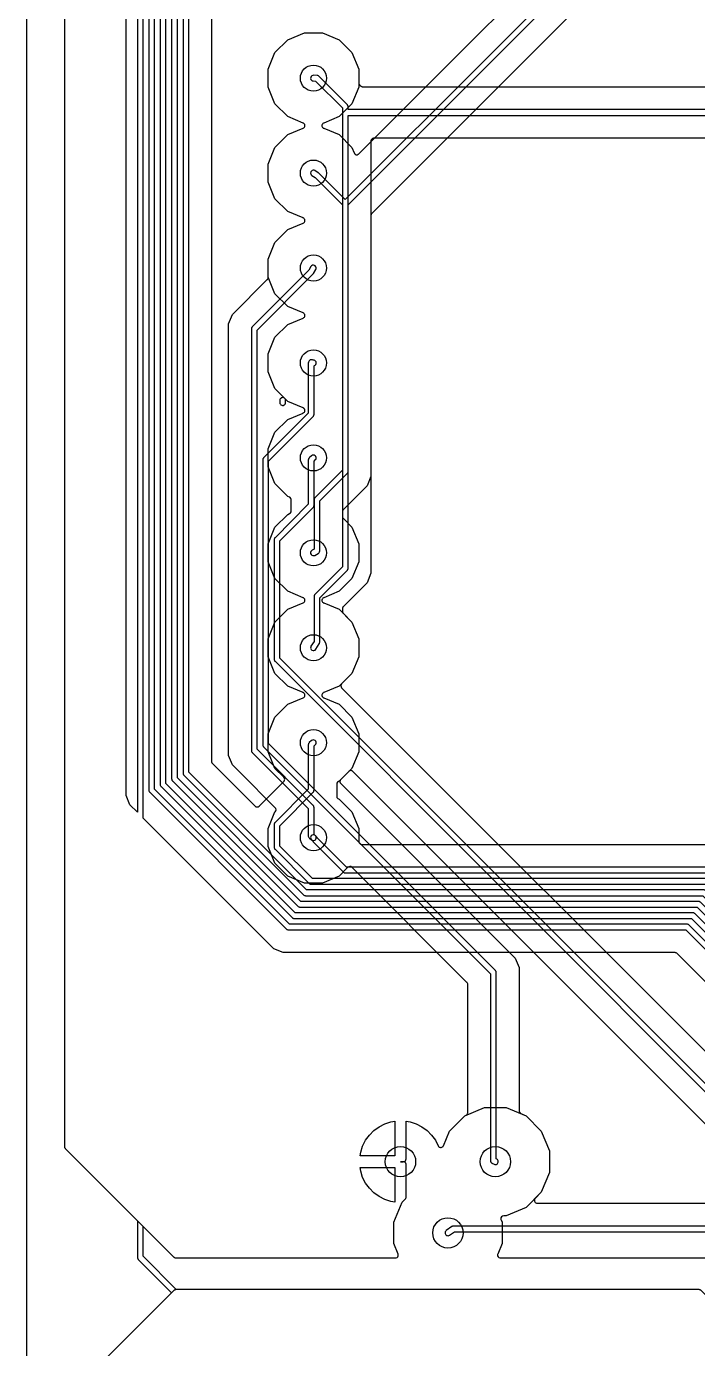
# Model space of a CAD drawing. Header units: millimetres. Extents: x 0 to 100, y 0 to 100.
# Drawn here: x 0 to 17.96, y 44.5 to 79.87 of the extents above; entities that cross this region are included whole.
import ezdxf

# ---------------------------------------------------------------- set-up
doc = ezdxf.new("R2010")
doc.units = ezdxf.units.MM

msp = doc.modelspace()

# ---------------------------------------------------------------- linework, layer by layer
at = {"layer": '16_copper'}
for points in [[(1.016, 95.092), (1.016, 49.908), (1.017, 49.899), (1.018, 49.891, 0.087654), (1.028, 49.866), (1.033, 49.861), (1.036, 49.858), (1.037, 49.856), (1.037, 49.855), (1.038, 49.854), (3.946, 46.946), (3.953, 46.941), (3.959, 46.936, 0.087651), (3.984, 46.926), (3.991, 46.925), (4, 46.924), (9.877, 46.924), (9.886, 46.925), (9.896, 46.926, 0.383484), (9.952, 47.011), (9.95, 47.019), (9.947, 47.029), (9.832, 47.307), (9.832, 47.883), (10.053, 48.415), (10.14, 48.503), (10.145, 48.509), (10.151, 48.516, 0.087651), (10.161, 48.54), (10.161, 48.548), (10.162, 48.556), (10.162, 49.424), (10.162, 49.429, 0.218348), (10.131, 49.485), (10.127, 49.488, -0.108546), (10.086, 49.5), (10.01, 49.5), (10.01, 49.5), (10.086, 49.5), (10.092, 49.501, 0.392588), (10.162, 49.576), (10.162, 50.582), (10.266, 50.565), (10.429, 50.512), (10.582, 50.434), (10.722, 50.333), (10.843, 50.212), (10.944, 50.072), (11.021, 49.921), (11.021, 49.921), (11.021, 49.921), (11.021, 49.921, 0.548404), (11.149, 49.909), (11.151, 49.912), (11.16, 49.926), (11.323, 50.32), (11.73, 50.727), (11.764, 50.741, 0.229641), (11.808, 50.791), (11.81, 50.802), (11.811, 50.809, 0.007896), (11.811, 50.812), (11.811, 54.244), (11.81, 54.252), (11.809, 54.26, 0.087654), (11.799, 54.285), (11.794, 54.29), (11.789, 54.297), (8.71, 57.376), (8.706, 57.379, 0.39257), (8.602, 57.376), (8.367, 57.141), (7.921, 56.956), (7.439, 56.956), (6.993, 57.141), (6.651, 57.483), (6.466, 57.929), (6.466, 58.411), (6.651, 58.857), (6.657, 58.864, 0.414239), (6.657, 58.971), (5.718, 59.911), (5.515, 60.114), (5.41, 60.366), (5.41, 71.917), (5.515, 72.169), (6.444, 73.099), (6.445, 73.1), (6.447, 73.101, 0.142991), (6.466, 73.14), (6.466, 73.149), (6.466, 73.151, 0.017867), (6.466, 73.156), (6.467, 73.158), (6.466, 73.159), (6.466, 73.651), (6.651, 74.097), (6.993, 74.439), (7.405, 74.61), (7.407, 74.611), (7.41, 74.612, 0.5484), (7.423, 74.74), (7.415, 74.744), (7.409, 74.748, 0.015775), (7.405, 74.75), (6.993, 74.921), (6.651, 75.263), (6.466, 75.709), (6.466, 76.191), (6.651, 76.637), (6.993, 76.979), (7.405, 77.15), (7.407, 77.151), (7.41, 77.152, 0.5484), (7.423, 77.28), (7.415, 77.284), (7.409, 77.288, 0.015775), (7.405, 77.29), (6.993, 77.461), (6.651, 77.803), (6.466, 78.249), (6.466, 78.731), (6.651, 79.177), (6.993, 79.519), (7.439, 79.704), (7.921, 79.704), (8.367, 79.519), (8.709, 79.177), (8.894, 78.731), (8.894, 78.249), (8.709, 77.803), (8.367, 77.461), (7.955, 77.29), (7.953, 77.289), (7.95, 77.288, 0.5484), (7.937, 77.16), (7.945, 77.156), (7.951, 77.152, 0.015775), (7.955, 77.15), (8.367, 76.979), (8.709, 76.637), (8.771, 76.488), (8.776, 76.48), (8.78, 76.471, 0.383476), (8.88, 76.452), (8.886, 76.457), (8.895, 76.464), (15.918, 83.487)], [(16.253, 82.959), (8.534, 75.241), (7.826, 75.949), (7.82, 75.954), (7.811, 75.961), (7.719, 76.016), (7.699, 76.024, 0.866052), (7.641, 75.884), (7.725, 75.835), (8.458, 75.102), (8.458, 65.411), (7.719, 64.671), (7.713, 64.665), (7.708, 64.658, 0.087651), (7.698, 64.634), (7.697, 64.626), (7.696, 64.618), (7.696, 63.42), (7.615, 63.29), (7.607, 63.27, 0.458565), (7.671, 63.174), (7.693, 63.175, 0.215367), (7.745, 63.21), (7.837, 63.358), (7.841, 63.368), (7.846, 63.378, 0.001236), (7.846, 63.378), (7.846, 63.383), (7.849, 63.398), (7.849, 64.586), (8.588, 65.326), (8.593, 65.333), (8.599, 65.339, 0.087651), (8.609, 65.364), (8.609, 65.371), (8.611, 65.38), (8.611, 75.102), (16.338, 82.829)], [(16.569, 82.197), (9.243, 74.871), (9.237, 74.865), (9.232, 74.858, 0.087651), (9.222, 74.834), (9.221, 74.826), (9.22, 74.818), (9.22, 65.243), (9.116, 64.991), (8.481, 64.356), (8.475, 64.349), (8.47, 64.343, 0.087651), (8.46, 64.318), (8.459, 64.311), (8.458, 64.302), (8.458, 64.22), (8.459, 64.211), (8.46, 64.203, 0.087654), (8.47, 64.178), (8.475, 64.173), (8.481, 64.166), (8.709, 63.937), (8.894, 63.491), (8.894, 63.009), (8.709, 62.563), (8.435, 62.289), (8.432, 62.285, 0.39257), (8.435, 62.181), (19.312, 51.305)], [(19.082, 50.673), (6.782, 62.973), (6.782, 66.11), (7.674, 67.002), (7.679, 67.009), (7.684, 67.015, 0.087651), (7.694, 67.04), (7.695, 67.047), (7.696, 67.056), (7.696, 68.242), (7.731, 68.274), (7.745, 68.291, 0.866044), (7.629, 68.386), (7.569, 68.331), (7.562, 68.324), (7.556, 68.316, 0.076265), (7.546, 68.295), (7.545, 68.287), (7.544, 68.275), (7.544, 67.088), (6.652, 66.195), (6.647, 66.189), (6.641, 66.182, 0.087651), (6.631, 66.158), (6.631, 66.15), (6.629, 66.142), (6.629, 62.941), (6.631, 62.933), (6.631, 62.924, 0.087654), (6.642, 62.9), (6.646, 62.894), (6.652, 62.887), (18.996, 50.543)], [(18.458, 50.219), (8.735, 59.941), (8.731, 59.945, 0.39257), (8.628, 59.941), (8.41, 59.724), (8.407, 59.719, 0.39257), (8.41, 59.616), (12.875, 55.151), (13.078, 54.948), (13.183, 54.696), (13.183, 50.856), (13.183, 50.854), (13.183, 50.853, 0.218353), (13.212, 50.796), (13.221, 50.791), (13.227, 50.787, 0.00789), (13.23, 50.786), (13.37, 50.727), (13.777, 50.32), (13.998, 49.788), (13.998, 49.212), (13.777, 48.68), (13.615, 48.517), (13.613, 48.515), (13.611, 48.513, 0.54841), (13.648, 48.39), (13.656, 48.389), (13.664, 48.387, 0.015781), (13.668, 48.387), (19.311, 48.387)], [(19.628, 47.777), (11.43, 47.777), (11.428, 47.777), (11.426, 47.777, 0.071782), (11.405, 47.773), (11.396, 47.768), (11.389, 47.765, 0.010699), (11.386, 47.763), (11.236, 47.657), (11.22, 47.642, 0.645599), (11.284, 47.519), (11.305, 47.523), (11.324, 47.533), (11.454, 47.625), (19.66, 47.625)], [(20.032, 44.076), (18.054, 46.054), (18.047, 46.059), (18.041, 46.064, 0.087651), (18.016, 46.074), (18.009, 46.075), (18, 46.076), (4, 46.076), (3.992, 46.075), (3.983, 46.074, 0.087654), (3.959, 46.064), (3.953, 46.059), (3.946, 46.054), (1.038, 43.146)]]:
    msp.add_lwpolyline(points, format="xyb", dxfattribs=at)
for points in [[(7.695, 58.095, 0.641566), (7.727, 58.23), (7.696, 58.254), (7.696, 58.979), (7.695, 58.987), (7.694, 58.996, 0.087654), (7.684, 59.02), (7.679, 59.026), (7.674, 59.033), (6.172, 60.534), (6.172, 71.749), (7.674, 73.251), (7.677, 73.255), (7.686, 73.267), (7.746, 73.372), (7.754, 73.393, 0.866043), (7.614, 73.448), (7.559, 73.351), (6.042, 71.834), (6.037, 71.827), (6.032, 71.821, 0.087651), (6.022, 71.796), (6.021, 71.789), (6.02, 71.78), (6.02, 60.503), (6.021, 60.494), (6.022, 60.486, 0.087654), (6.032, 60.461), (6.037, 60.456), (6.042, 60.449), (7.544, 58.947), (7.544, 58.217), (7.544, 58.215), (7.544, 58.212, 0.144315), (7.559, 58.172), (7.565, 58.165), (7.57, 58.159, 0.012117), (7.573, 58.157), (7.633, 58.11), (7.652, 58.099), (7.673, 58.094)], [(12.576, 49.428, 0.54841), (12.604, 49.554), (12.587, 49.566), (12.573, 49.575), (12.573, 54.559), (12.572, 54.568), (12.571, 54.576, 0.087654), (12.561, 54.601), (12.556, 54.606), (12.551, 54.613), (6.477, 60.687), (6.477, 68.244), (7.674, 69.441), (7.679, 69.447), (7.684, 69.454, 0.087651), (7.694, 69.478), (7.695, 69.486), (7.696, 69.494), (7.696, 70.796), (7.706, 70.799, 0.752235), (7.696, 70.945), (7.675, 70.946, 0.513361), (7.547, 70.887), (7.546, 70.878), (7.544, 70.871, 0.017764), (7.544, 70.866), (7.544, 69.526), (6.347, 68.329), (6.342, 68.322), (6.336, 68.316, 0.087651), (6.326, 68.291), (6.326, 68.284), (6.325, 68.275), (6.325, 60.655), (6.326, 60.647), (6.326, 60.638, 0.087654), (6.337, 60.614), (6.342, 60.608), (6.347, 60.601), (12.421, 54.528), (12.421, 49.53), (12.422, 49.522), (12.422, 49.514, 0.164213), (12.447, 49.472), (12.453, 49.468), (12.459, 49.464), (12.513, 49.434), (12.533, 49.426), (12.555, 49.424)], [(6.863, 69.735), (6.869, 69.735, 0.218338), (6.922, 69.769), (6.922, 69.769, 0.024533), (6.926, 69.776), (6.926, 69.776, 0.071779), (6.933, 69.797), (6.933, 69.803), (6.934, 69.81), (6.934, 69.868, 0.144306), (6.922, 69.909), (6.917, 69.915), (6.912, 69.922), (6.912, 69.922, 0.018615), (6.908, 69.926), (6.908, 69.926, 0.54841), (6.785, 69.889), (6.783, 69.88), (6.782, 69.873, 0.01577), (6.782, 69.868), (6.782, 69.81, 0.01719), (6.782, 69.802), (6.784, 69.795), (6.785, 69.788, 0.324766), (6.856, 69.734)]]:
    msp.add_lwpolyline(points, format="xyb", close=True, dxfattribs=at)
for points in [[(8.928, 49.652), (8.945, 49.756), (8.998, 49.919), (9.076, 50.072), (9.177, 50.212), (9.298, 50.333), (9.438, 50.434), (9.591, 50.512), (9.754, 50.565), (9.858, 50.582), (9.858, 49.652)], [(9.754, 48.435), (9.591, 48.488), (9.438, 48.566), (9.298, 48.667), (9.177, 48.788), (9.076, 48.928), (8.998, 49.081), (8.945, 49.244), (8.928, 49.348), (9.858, 49.348), (9.858, 48.418)]]:
    msp.add_lwpolyline(points, close=True, dxfattribs=at)
at = {"layer": '1_copper'}
msp.add_lwpolyline([(2.771, 59.048), (2.667, 59.3), (2.667, 94.929), (2.771, 95.181), (4.336, 96.746), (4.588, 96.85), (4.845, 96.85), (2.994, 94.999), (2.989, 94.992), (2.984, 94.986, 0.087651), (2.974, 94.961), (2.973, 94.954), (2.972, 94.945), (2.972, 58.847)], format="xyb", close=True, dxfattribs=at)
for points in [[(1.016, 95.092), (1.016, 49.908), (1.017, 49.899), (1.018, 49.891, 0.087654), (1.028, 49.866), (1.033, 49.861), (1.038, 49.854), (2.972, 47.92), (2.972, 46.939), (2.973, 46.931), (2.974, 46.922, 0.087654), (2.984, 46.898), (2.989, 46.892), (2.994, 46.885), (3.886, 45.994), (1.038, 43.146)], [(21.623, 50.864), (17.417, 55.07), (17.41, 55.075), (17.403, 55.081, 0.087651), (17.379, 55.091), (17.371, 55.091), (17.363, 55.093), (6.874, 55.093), (6.622, 55.197), (3.124, 58.695), (3.124, 94.914)], [(3.277, 94.793), (3.277, 59.436), (3.278, 59.428), (3.278, 59.419, 0.087654), (3.289, 59.395), (3.294, 59.389), (3.299, 59.382), (6.957, 55.725), (6.963, 55.719), (6.97, 55.714, 0.087651), (6.994, 55.704), (7.002, 55.703), (7.01, 55.702), (17.647, 55.702), (23.568, 49.781), (23.575, 49.776), (23.581, 49.77, 0.087651), (23.606, 49.76), (23.613, 49.76), (23.622, 49.759), (37.033, 49.759)], [(37.002, 49.911), (23.654, 49.911), (17.732, 55.832), (17.725, 55.837), (17.719, 55.843, 0.087651), (17.694, 55.853), (17.687, 55.853), (17.678, 55.855), (7.042, 55.855), (3.429, 59.468), (3.429, 94.761)], [(3.581, 94.64), (3.581, 59.588), (3.583, 59.58), (3.583, 59.572, 0.087654), (3.594, 59.547), (3.598, 59.541), (3.604, 59.535), (7.109, 56.029), (7.116, 56.024), (7.122, 56.019, 0.087651), (7.147, 56.009), (7.154, 56.008), (7.163, 56.007), (17.799, 56.007), (21.892, 51.915), (21.899, 51.909), (21.905, 51.904, 0.087651), (21.93, 51.894), (21.937, 51.893), (21.946, 51.892), (43.739, 51.892)], [(43.707, 52.045), (21.977, 52.045), (17.885, 56.137), (17.878, 56.142), (17.871, 56.148, 0.087651), (17.847, 56.158), (17.839, 56.158), (17.831, 56.159), (7.194, 56.159), (3.734, 59.62), (3.734, 94.609)], [(3.886, 93.421), (3.886, 59.741), (3.887, 59.732), (3.888, 59.724, 0.087654), (3.898, 59.699), (3.903, 59.694), (3.909, 59.687), (7.261, 56.334), (7.268, 56.329), (7.275, 56.324, 0.087651), (7.299, 56.314), (7.307, 56.313), (7.315, 56.312), (17.952, 56.312), (21.587, 52.677), (21.594, 52.671), (21.6, 52.666, 0.087651), (21.625, 52.656), (21.632, 52.655), (21.641, 52.654), (42.148, 52.654)], [(42.148, 52.807), (21.672, 52.807), (18.037, 56.442), (18.03, 56.447), (18.024, 56.452, 0.087651), (17.999, 56.462), (17.992, 56.463), (17.983, 56.464), (7.347, 56.464), (4.039, 59.772), (4.039, 93.39)], [(4.191, 92.659), (4.191, 59.893), (4.192, 59.885), (4.193, 59.876, 0.087654), (4.203, 59.852), (4.208, 59.846), (4.213, 59.839), (7.414, 56.639), (7.421, 56.634), (7.427, 56.628, 0.087651), (7.452, 56.618), (7.459, 56.618), (7.468, 56.617), (18.104, 56.617), (21.435, 53.286), (21.441, 53.281), (21.448, 53.276, 0.087651), (21.472, 53.266), (21.48, 53.265), (21.488, 53.264), (41.386, 53.264)], [(41.386, 53.416), (21.52, 53.416), (18.189, 56.747), (18.183, 56.752), (18.176, 56.757, 0.087651), (18.152, 56.767), (18.144, 56.768), (18.136, 56.769), (7.499, 56.769), (4.343, 59.925), (4.343, 92.628)], [(4.953, 90.81), (4.953, 60.209), (4.954, 60.2), (4.955, 60.192, 0.087654), (4.965, 60.168), (4.97, 60.162), (4.975, 60.155), (6.118, 59.012), (6.123, 59.009, 0.163398), (6.167, 58.99), (6.173, 58.99, 0.197377), (6.226, 59.012), (6.328, 59.114), (6.89, 59.676), (6.893, 59.68, 0.39257), (6.89, 59.784), (6.651, 60.023), (6.466, 60.469), (6.466, 60.951), (6.651, 61.397), (6.993, 61.739), (7.405, 61.91), (7.407, 61.911), (7.41, 61.912, 0.5484), (7.423, 62.04), (7.415, 62.044), (7.409, 62.048, 0.015775), (7.405, 62.05), (6.993, 62.221), (6.651, 62.563), (6.466, 63.009), (6.466, 63.491), (6.651, 63.937), (6.993, 64.279), (7.405, 64.45), (7.407, 64.451), (7.41, 64.452, 0.5484), (7.423, 64.58), (7.415, 64.584), (7.409, 64.588, 0.015775), (7.405, 64.59), (6.993, 64.761), (6.651, 65.103), (6.466, 65.549), (6.466, 66.031), (6.651, 66.477), (6.993, 66.819), (7.04, 66.838, 0.229641), (7.084, 66.888), (7.085, 66.899), (7.087, 66.906, 0.007896), (7.087, 66.909), (7.087, 67.211), (7.086, 67.213), (7.087, 67.215, 0.218353), (7.058, 67.271), (7.048, 67.277), (7.042, 67.281), (7.041, 67.281), (7.04, 67.282), (6.993, 67.301), (6.651, 67.643), (6.466, 68.089), (6.466, 68.571), (6.651, 69.017), (6.993, 69.359), (7.405, 69.53), (7.407, 69.531), (7.41, 69.532, 0.5484), (7.423, 69.66), (7.415, 69.664), (7.409, 69.668, 0.015775), (7.405, 69.67), (6.993, 69.841), (6.651, 70.183), (6.466, 70.629), (6.466, 71.111), (6.651, 71.557), (6.993, 71.899), (7.405, 72.07), (7.407, 72.071), (7.41, 72.072, 0.5484), (7.423, 72.2), (7.415, 72.204), (7.409, 72.208, 0.015775), (7.405, 72.21), (6.993, 72.381), (6.651, 72.723), (6.466, 73.169), (6.466, 73.651), (6.651, 74.097), (6.993, 74.439), (7.405, 74.61), (7.407, 74.611), (7.41, 74.612, 0.5484), (7.423, 74.74), (7.415, 74.744), (7.409, 74.748, 0.015775), (7.405, 74.75), (6.993, 74.921), (6.651, 75.263), (6.466, 75.709), (6.466, 76.191), (6.651, 76.637), (6.993, 76.979), (7.405, 77.15), (7.407, 77.151), (7.41, 77.152, 0.5484), (7.423, 77.28), (7.415, 77.284), (7.409, 77.288, 0.015775), (7.405, 77.29), (6.993, 77.461), (6.651, 77.803), (6.466, 78.249), (6.466, 78.731), (6.651, 79.177), (6.993, 79.519), (7.439, 79.704), (7.921, 79.704), (8.367, 79.519), (8.709, 79.177), (8.894, 78.731), (8.894, 78.366), (8.895, 78.358), (8.895, 78.349, 0.087654), (8.906, 78.325), (8.911, 78.319), (8.916, 78.312), (8.949, 78.28, 0.05067), (8.966, 78.267), (8.974, 78.264), (8.982, 78.26, 0.015767), (8.986, 78.259), (8.994, 78.259), (9.002, 78.257), (21.63, 78.257)], [(23.286, 77.648), (8.611, 77.648), (8.611, 77.724), (8.609, 77.732), (8.609, 77.741, 0.087654), (8.598, 77.765), (8.594, 77.771), (8.588, 77.778), (7.826, 78.54), (7.821, 78.544), (7.816, 78.549, 0.141392), (7.776, 78.562), (7.683, 78.566), (7.662, 78.564, 0.866042), (7.677, 78.414), (7.739, 78.411), (8.458, 77.692), (8.458, 68.002), (7.719, 67.262, 0.144304), (7.698, 67.224), (7.697, 67.217), (7.696, 67.208), (7.696, 65.884), (7.646, 65.858), (7.628, 65.845, 0.866055), (7.714, 65.722), (7.807, 65.769), (7.815, 65.774), (7.823, 65.78, 0.152777), (7.846, 65.819), (7.847, 65.826), (7.849, 65.837), (7.849, 67.177), (8.588, 67.917), (8.593, 67.923), (8.599, 67.93, 0.087651), (8.609, 67.954), (8.609, 67.962), (8.611, 67.97), (8.611, 77.495), (23.317, 77.495)], [(21.956, 76.886), (9.296, 76.886), (9.291, 76.885, 0.392588), (9.22, 76.81), (9.22, 67.834), (9.116, 67.582), (8.481, 66.947), (8.475, 66.94), (8.47, 66.933, 0.087651), (8.46, 66.909), (8.459, 66.901), (8.458, 66.893), (8.458, 66.76), (8.459, 66.751), (8.46, 66.743, 0.087654), (8.47, 66.718), (8.475, 66.713), (8.481, 66.706), (8.709, 66.477), (8.894, 66.031), (8.894, 65.549), (8.709, 65.103), (8.367, 64.761), (7.955, 64.59), (7.953, 64.589), (7.95, 64.588, 0.5484), (7.937, 64.46), (7.945, 64.456), (7.951, 64.452, 0.015775), (7.955, 64.45), (8.367, 64.279), (8.709, 63.937), (8.894, 63.491), (8.894, 63.009), (8.709, 62.563), (8.367, 62.221), (7.955, 62.05), (7.953, 62.049), (7.95, 62.048, 0.5484), (7.937, 61.92), (7.945, 61.916), (7.951, 61.912, 0.015775), (7.955, 61.91), (8.367, 61.739), (8.709, 61.397), (8.894, 60.951), (8.894, 60.469), (8.709, 60.023), (8.367, 59.681), (8.353, 59.675, 0.229641), (8.309, 59.625), (8.307, 59.615), (8.306, 59.607, 0.007886), (8.306, 59.605), (8.306, 59.297), (8.305, 59.295, 0.17956), (8.311, 59.242), (8.314, 59.238, 0.123736), (8.35, 59.206), (8.367, 59.199), (8.709, 58.857), (8.894, 58.411), (8.894, 58.064), (8.894, 58.059, 0.392588), (8.97, 57.988), (21.63, 57.988)], [(27.096, 57.074), (7.652, 57.074), (6.782, 57.944), (6.782, 58.49), (7.674, 59.382), (7.679, 59.389), (7.684, 59.395, 0.087651), (7.694, 59.42), (7.695, 59.427), (7.696, 59.436), (7.696, 60.622), (7.731, 60.654), (7.745, 60.671, 0.866044), (7.629, 60.766), (7.569, 60.711), (7.562, 60.704), (7.556, 60.696, 0.076265), (7.546, 60.675), (7.545, 60.667), (7.544, 60.655), (7.544, 59.468), (6.652, 58.575), (6.647, 58.569), (6.641, 58.562, 0.087651), (6.631, 58.538), (6.631, 58.53), (6.629, 58.522), (6.629, 57.912), (6.631, 57.904), (6.631, 57.895, 0.087654), (6.642, 57.871), (6.646, 57.865), (6.652, 57.858), (7.566, 56.944), (7.573, 56.939), (7.579, 56.933, 0.087651), (7.604, 56.923), (7.611, 56.923), (7.62, 56.921), (27.127, 56.921)], [(23.59, 57.379), (8.566, 57.379), (7.828, 58.116), (7.737, 58.22), (7.721, 58.234, 0.866045), (7.623, 58.12), (7.715, 58.014), (7.717, 58.013), (7.719, 58.011), (8.481, 57.249), (8.487, 57.243), (8.494, 57.238, 0.087651), (8.518, 57.228), (8.526, 57.227), (8.534, 57.226), (23.622, 57.226)], [(18, 46.076), (4.023, 46.076), (4.011, 46.084), (3.124, 46.971), (3.124, 47.768), (3.946, 46.946), (3.953, 46.941), (3.959, 46.936, 0.087651), (3.984, 46.926), (3.991, 46.925), (4, 46.924), (9.877, 46.924), (9.886, 46.925), (9.896, 46.926, 0.383484), (9.952, 47.011), (9.95, 47.019), (9.947, 47.029), (9.832, 47.307), (9.832, 47.883), (10.053, 48.415), (10.14, 48.503), (10.145, 48.509), (10.151, 48.516, 0.087651), (10.161, 48.54), (10.161, 48.548), (10.162, 48.556), (10.162, 49.424), (10.162, 49.429, 0.218348), (10.131, 49.485), (10.127, 49.488, -0.108546), (10.086, 49.5), (10.01, 49.5), (10.01, 49.5), (10.086, 49.5), (10.092, 49.501, 0.392588), (10.162, 49.576), (10.162, 50.582), (10.266, 50.565), (10.429, 50.512), (10.582, 50.434), (10.722, 50.333), (10.843, 50.212), (10.944, 50.072), (11.021, 49.921), (11.021, 49.921), (11.021, 49.921), (11.021, 49.921, 0.548404), (11.149, 49.909), (11.151, 49.912), (11.16, 49.926), (11.323, 50.32), (11.73, 50.727), (12.262, 50.948), (12.838, 50.948), (13.37, 50.727), (13.777, 50.32), (13.998, 49.788), (13.998, 49.212), (13.777, 48.68), (13.37, 48.273), (12.838, 48.052), (12.772, 48.052, 0.458574), (12.696, 47.965), (12.699, 47.957), (12.701, 47.947), (12.728, 47.883), (12.728, 47.307), (12.613, 47.029), (12.61, 47.02), (12.608, 47.01, 0.383481), (12.665, 46.926), (12.673, 46.925), (12.683, 46.924), (18.968, 46.924)]]:
    msp.add_lwpolyline(points, format="xyb", dxfattribs=at)
for points in [[(8.928, 49.652), (8.945, 49.756), (8.998, 49.919), (9.076, 50.072), (9.177, 50.212), (9.298, 50.333), (9.438, 50.434), (9.591, 50.512), (9.754, 50.565), (9.858, 50.582), (9.858, 49.652)], [(9.754, 48.435), (9.591, 48.488), (9.438, 48.566), (9.298, 48.667), (9.177, 48.788), (9.076, 48.928), (8.998, 49.081), (8.945, 49.244), (8.928, 49.348), (9.858, 49.348), (9.858, 48.418)]]:
    msp.add_lwpolyline(points, close=True, dxfattribs=at)
at = {"layer": 'drills_PTH'}
for centre, radius in [((7.68, 78.49), 0.35), ((7.68, 75.95), 0.35), ((7.68, 73.41), 0.35), ((7.68, 70.87), 0.35), ((7.68, 68.33), 0.35), ((7.68, 65.79), 0.35), ((7.68, 63.25), 0.35), ((7.68, 60.71), 0.35), ((7.68, 58.17), 0.35), ((10.01, 49.5), 0.406), ((12.55, 49.5), 0.406), ((11.28, 47.595), 0.406)]:
    msp.add_circle(centre, radius, dxfattribs=at)
at = {"layer": 'outline'}
msp.add_lwpolyline([(0, 0), (100, 0), (100, 100), (0, 100), (0, 0)], close=True, dxfattribs=at)

doc.saveas('drawing.dxf')
